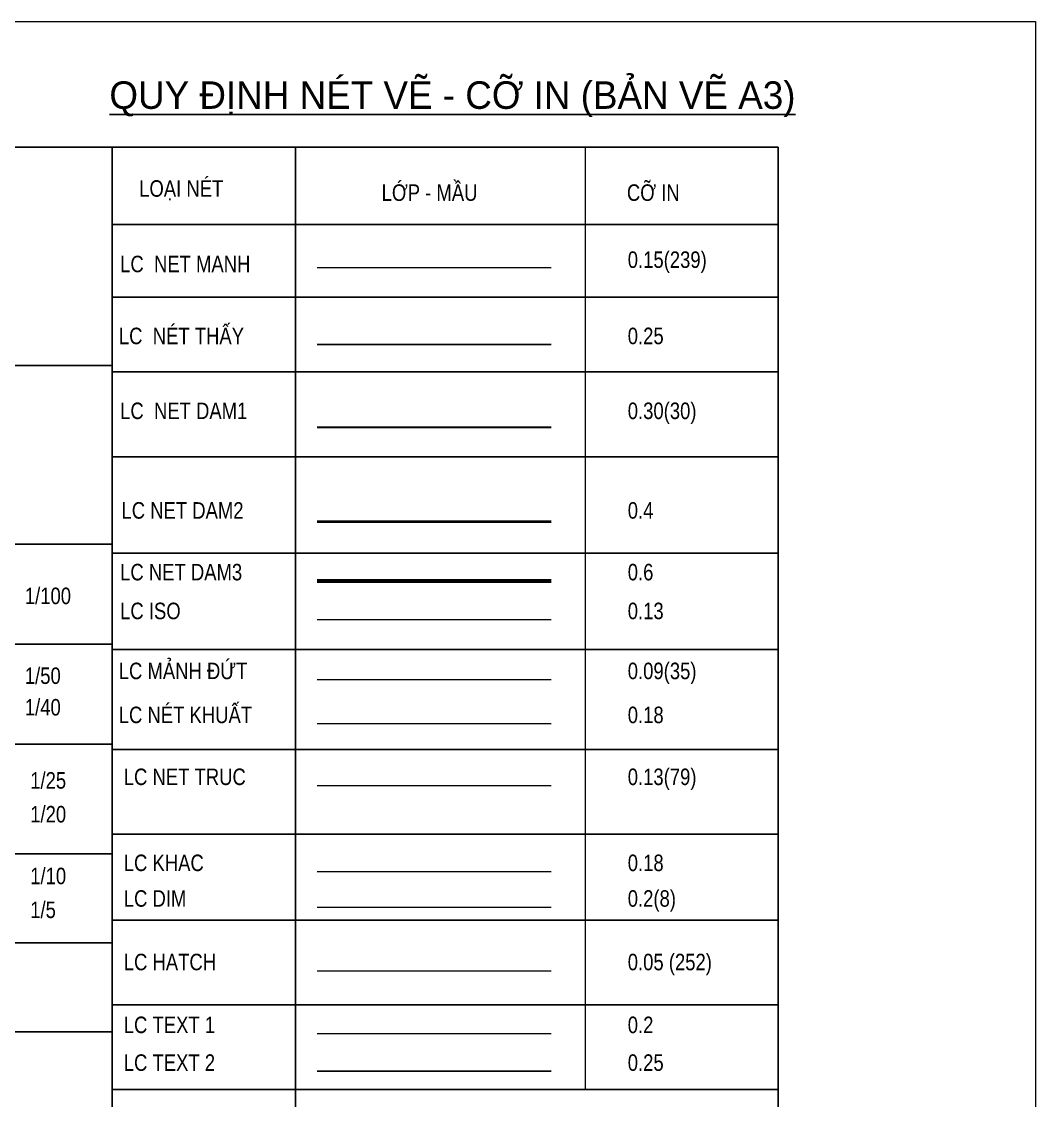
# Model space of a CAD drawing. Header units: millimetres. Extents: x 3174748 to 6019813, y -1021377 to -162175.
# Drawn here: x 3455862 to 3469672, y -494307 to -479606 of the extents above; entities that cross this region are included whole.
import ezdxf

# ---------------------------------------------------------------- set-up
doc = ezdxf.new("R2010")
doc.units = ezdxf.units.MM
doc.header["$LTSCALE"] = 60
doc.header["$MEASUREMENT"] = 0
for name, pattern in [('CENTERX2', [4, 2.5, -0.5, 0.5, -0.5]), ('DASHDOT', [1, 0.5, -0.25, 0, -0.25]), ('HIDDEN', [0.375, 0.25, -0.125])]:
    doc.linetypes.add(name, pattern=pattern)
doc.layers.get('DEFPOINTS').update_dxf_attribs({"lineweight": 0})
for name, color, linetype, lineweight in [('LC Dim', 8, 'Continuous', 18), ('LC Hatch', 252, 'Continuous', 9), ('LC ISO', 153, 'Continuous', 13), ('LC Khac', 4, 'Continuous', 9), ('LC MANH DUT', 35, 'HIDDEN', 5), ('LC Net dam 1', 30, 'Continuous', 30), ('LC Net dam2', 6, 'Continuous', 40), ('LC Net dam3', 1, 'Continuous', 60), ('LC Net khuat', 4, 'HIDDEN', 13), ('LC Net manh', 239, 'Continuous', 5), ('LC Net thay', 7, 'Continuous', 25), ('LC Net truc', 79, 'DASHDOT', 13), ('LC Text1', 3, 'Continuous', 20), ('LC Text2', 7, 'Continuous', 25)]:
    doc.layers.add(name, color=color, linetype=linetype, lineweight=lineweight)
doc.styles.add('LC 1', font='VHAVANB.TTF')
doc.styles.add('T2', font='VHARIAL.TTF', dxfattribs={"width": 0.8})

msp = doc.modelspace()

# ---------------------------------------------------------------- linework, layer by layer
at = {"layer": 'DEFPOINTS', "ltscale": 0.2}
msp.add_lwpolyline([(3438172.3, -479606.3), (3469672.3, -479606.3), (3469672.3, -501881.3), (3438172.3, -501881.3)], close=True, dxfattribs=at)
at = {"layer": 'LC Dim', "ltscale": 0.5}
msp.add_line((3459888.8, -491673.5), (3463077.8, -491673.5), dxfattribs=at)
at = {"layer": 'LC Hatch'}
for p, q in [((3463539, -481319.7), (3463539, -494157.9)), ((3459888.8, -492539.6), (3463077.8, -492539.6))]:
    msp.add_line(p, q, dxfattribs=at)
at = {"layer": 'LC ISO', "ltscale": 0.5}
msp.add_line((3459888.8, -487755.3), (3463077.8, -487755.3), dxfattribs=at)
at = {"layer": 'LC Khac', "ltscale": 0.5}
msp.add_line((3459888.8, -491188.1), (3463077.8, -491188.1), dxfattribs=at)
at = {"layer": 'LC MANH DUT', "ltscale": 300}
msp.add_line((3459888.8, -488572.7), (3463077.8, -488572.7), dxfattribs=at)
at = {"layer": 'LC Net dam 1'}
msp.add_line((3459888.8, -485134.4), (3463077.8, -485134.4), dxfattribs=at)
at = {"layer": 'LC Net dam2', "ltscale": 5}
msp.add_line((3463077.8, -486424.6), (3459888.8, -486424.6), dxfattribs=at)
at = {"layer": 'LC Net dam3', "ltscale": 0.5}
msp.add_line((3459888.8, -487226.4), (3463077.8, -487226.4), dxfattribs=at)
at = {"layer": 'LC Net khuat', "ltscale": 300}
msp.add_line((3459888.8, -489172), (3463077.8, -489172), dxfattribs=at)
at = {"layer": 'LC Net manh'}
msp.add_line((3459888.8, -482958.9), (3463077.8, -482958.9), dxfattribs=at)
at = {"layer": 'LC Net thay'}
for p, q in [((3455616.2, -481319.7), (3457094.6, -481319.7)), ((3459591.7, -481319.7), (3459591.7, -500270)), ((3457094.6, -482370.7), (3466167.3, -482370.7)), ((3457094.6, -483363.1), (3466167.3, -483363.1)), ((3459888.8, -484008.1), (3463077.8, -484008.1)), ((3440276, -484291.7), (3457094.6, -484291.7)), ((3457094.6, -484379.9), (3466167.3, -484379.9)), ((3457094.6, -485538.7), (3466167.3, -485538.7)), ((3446675, -486727.3), (3457094.6, -486727.3)), ((3457094.6, -486850.7), (3466167.3, -486850.7)), ((3446675, -488090.3), (3457094.6, -488090.3)), ((3457094.6, -488162.7), (3466167.3, -488162.7)), ((3446675, -489453.4), (3457094.6, -489453.4)), ((3457094.6, -489525.8), (3466167.3, -489525.8)), ((3457094.6, -490679), (3466167.3, -490679)), ((3446675, -490947), (3457094.6, -490947)), ((3457094.6, -491851.4), (3466167.3, -491851.4)), ((3446675, -492162), (3457094.6, -492162)), ((3457094.6, -493004.7), (3466167.3, -493004.7)), ((3440276, -493370.3), (3457094.6, -493370.3)), ((3459888.8, -493910.1), (3463077.8, -493910.1)), ((3457094.6, -494157.9), (3466167.3, -494157.9))]:
    msp.add_line(p, q, dxfattribs=at)
msp.add_lwpolyline([(3457094.6, -481319.7), (3466167.3, -481319.7), (3466167.3, -500270), (3457094.6, -500270)], close=True, dxfattribs=at)
at = {"layer": 'LC Net truc', "linetype": 'CENTERX2', "ltscale": 200}
msp.add_line((3459888.8, -490015.7), (3463077.8, -490015.7), dxfattribs=at)
at = {"layer": 'LC Text1'}
msp.add_line((3459888.8, -493395.7), (3463077.8, -493395.7), dxfattribs=at)

# ---------------------------------------------------------------- texts
at = {"layer": 'LC Text2', "lineweight": -2, "style": 'LC 1'}
msp.add_text('%%Uquy ®Þnh nÐt vÏ - cì in (b¶n vÏ A3)', height=375, dxfattribs=at).set_placement((3457058.2, -480795.7))
at = {"layer": 'LC Text2', "style": 'T2', "width": 0.8}
for s, p in [('lo¹i nÐt', (3457464.2, -481993.4)), ('Líp - mÇu', (3460766.8, -482049.6)), ('cì in', (3464107.9, -482049.6)), ('0.15(239)', (3464119.2, -482963)), ('LC  Net manh', (3457204.9, -483022.1)), ('LC  nÐt thÊy', (3457187.6, -484002.3)), ('0.25 ', (3464119.2, -484002.3)), ('LC  Net dam1', (3457204.9, -485022.7)), ('0.30(30)', (3464119.2, -485022.7)), ('LC Net dam2', (3457223.2, -486379.8)), ('0.4', (3464119.2, -486379.8)), ('LC Net dam3', (3457204.6, -487220.6)), ('0.6', (3464119.2, -487220.6)), ('1/100', (3455906.6, -487544.3)), ('LC iso', (3457204.6, -487749.5)), ('0.13', (3464119.2, -487749.5)), ('LC m¶nh ®øt', (3457186.1, -488566.9)), ('0.09(35)', (3464119.2, -488566.9)), ('1/50', (3455906.6, -488632.2)), ('1/40', (3455906.6, -489061.9)), ('LC nÐt khuÊt', (3457186.1, -489166.2)), ('0.18', (3464119.2, -489166.2)), ('1/25', (3455979.9, -490058.7)), ('LC Net truc', (3457254.4, -490009.9)), ('0.13(79)', (3464119.2, -490009.9)), ('1/20', (3455979.9, -490519.3)), ('LC khac', (3457254.4, -491182.3)), ('0.18', (3464119.2, -491182.3)), ('1/10', (3455979.9, -491361.2)), ('LC dim', (3457254.4, -491667.6)), ('0.2(8)', (3464119.2, -491667.6)), ('1/5', (3455979.9, -491821.7)), ('LC Hatch', (3457254.4, -492533.8)), ('0.05 (252)', (3464119.2, -492533.8)), ('LC text 1', (3457254.4, -493389.9)), ('0.2', (3464119.2, -493389.9)), ('LC text 2', (3457254.4, -493904.3)), ('0.25', (3464119.2, -493904.3))]:
    msp.add_text(s, height=225, dxfattribs=at).set_placement(p)

doc.saveas('drawing.dxf')
